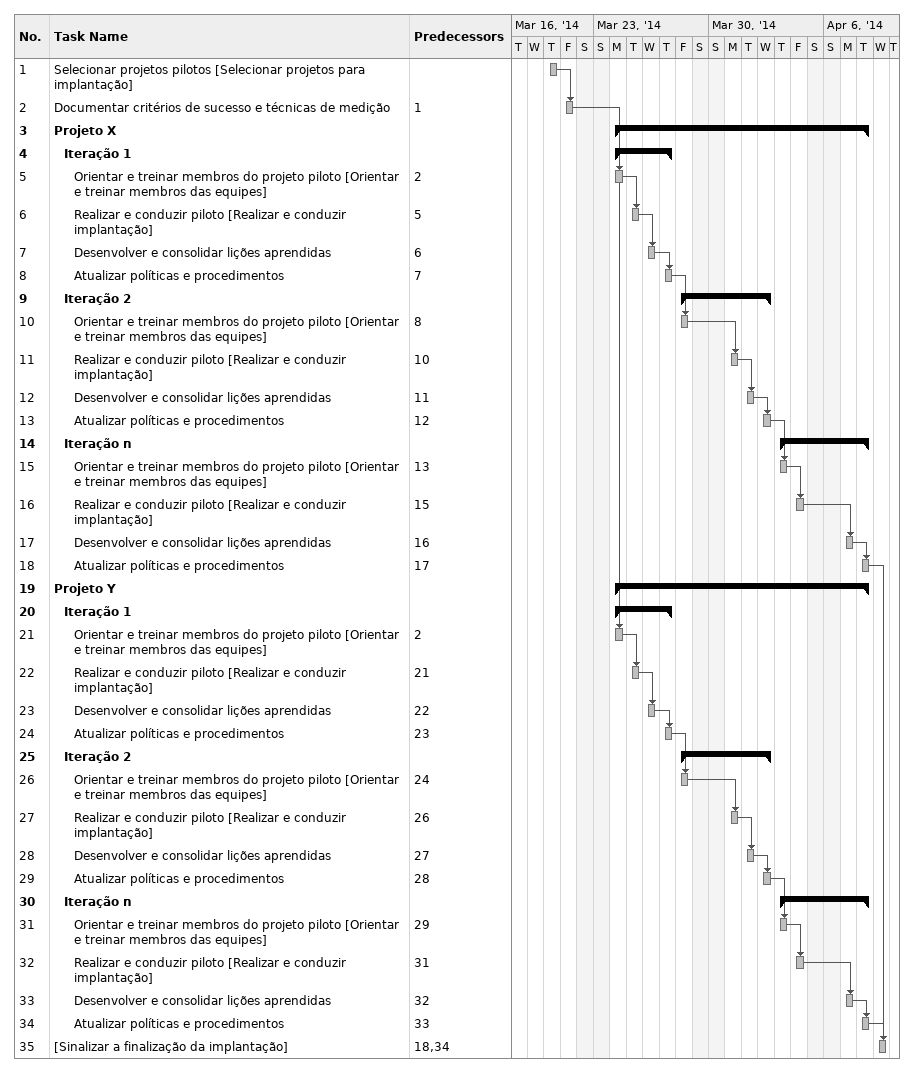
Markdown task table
| ID | Level | Task | Start | Finish | Predecessors |
|---|---|---|---|---|---|
| 1 | 1 | Selecionar projetos pilotos [Selecionar projetos para implantação] | 2014-03-20 | 2014-03-20 |  |
| 2 | 1 | Documentar critérios de sucesso e técnicas de medição | 2014-03-21 | 2014-03-21 | 1 |
| 3 | 1 | **Projeto X** | 2014-03-24 | 2014-04-08 |  |
| 4 | 2 | **Iteração 1** | 2014-03-24 | 2014-03-27 |  |
| 5 | 3 | Orientar e treinar membros do projeto piloto [Orientar e treinar membros das equipes] | 2014-03-24 | 2014-03-24 | 2 |
| 6 | 3 | Realizar e conduzir piloto [Realizar e conduzir implantação] | 2014-03-25 | 2014-03-25 | 5 |
| 7 | 3 | Desenvolver e consolidar lições aprendidas | 2014-03-26 | 2014-03-26 | 6 |
| 8 | 3 | Atualizar políticas e procedimentos | 2014-03-27 | 2014-03-27 | 7 |
| 9 | 2 | **Iteração 2** | 2014-03-28 | 2014-04-02 |  |
| 10 | 3 | Orientar e treinar membros do projeto piloto [Orientar e treinar membros das equipes] | 2014-03-28 | 2014-03-28 | 8 |
| 11 | 3 | Realizar e conduzir piloto [Realizar e conduzir implantação] | 2014-03-31 | 2014-03-31 | 10 |
| 12 | 3 | Desenvolver e consolidar lições aprendidas | 2014-04-01 | 2014-04-01 | 11 |
| 13 | 3 | Atualizar políticas e procedimentos | 2014-04-02 | 2014-04-02 | 12 |
| 14 | 2 | **Iteração n** | 2014-04-03 | 2014-04-08 |  |
| 15 | 3 | Orientar e treinar membros do projeto piloto [Orientar e treinar membros das equipes] | 2014-04-03 | 2014-04-03 | 13 |
| 16 | 3 | Realizar e conduzir piloto [Realizar e conduzir implantação] | 2014-04-04 | 2014-04-04 | 15 |
| 17 | 3 | Desenvolver e consolidar lições aprendidas | 2014-04-07 | 2014-04-07 | 16 |
| 18 | 3 | Atualizar políticas e procedimentos | 2014-04-08 | 2014-04-08 | 17 |
| 19 | 1 | **Projeto Y** | 2014-03-24 | 2014-04-08 |  |
| 20 | 2 | **Iteração 1** | 2014-03-24 | 2014-03-27 |  |
| 21 | 3 | Orientar e treinar membros do projeto piloto [Orientar e treinar membros das equipes] | 2014-03-24 | 2014-03-24 | 2 |
| 22 | 3 | Realizar e conduzir piloto [Realizar e conduzir implantação] | 2014-03-25 | 2014-03-25 | 21 |
| 23 | 3 | Desenvolver e consolidar lições aprendidas | 2014-03-26 | 2014-03-26 | 22 |
| 24 | 3 | Atualizar políticas e procedimentos | 2014-03-27 | 2014-03-27 | 23 |
| 25 | 2 | **Iteração 2** | 2014-03-28 | 2014-04-02 |  |
| 26 | 3 | Orientar e treinar membros do projeto piloto [Orientar e treinar membros das equipes] | 2014-03-28 | 2014-03-28 | 24 |
| 27 | 3 | Realizar e conduzir piloto [Realizar e conduzir implantação] | 2014-03-31 | 2014-03-31 | 26 |
| 28 | 3 | Desenvolver e consolidar lições aprendidas | 2014-04-01 | 2014-04-01 | 27 |
| 29 | 3 | Atualizar políticas e procedimentos | 2014-04-02 | 2014-04-02 | 28 |
| 30 | 2 | **Iteração n** | 2014-04-03 | 2014-04-08 |  |
| 31 | 3 | Orientar e treinar membros do projeto piloto [Orientar e treinar membros das equipes] | 2014-04-03 | 2014-04-03 | 29 |
| 32 | 3 | Realizar e conduzir piloto [Realizar e conduzir implantação] | 2014-04-04 | 2014-04-04 | 31 |
| 33 | 3 | Desenvolver e consolidar lições aprendidas | 2014-04-07 | 2014-04-07 | 32 |
| 34 | 3 | Atualizar políticas e procedimentos | 2014-04-08 | 2014-04-08 | 33 |
| 35 | 1 | [Sinalizar a finalização da implantação] | 2014-04-09 | 2014-04-09 | 18, 34 |
